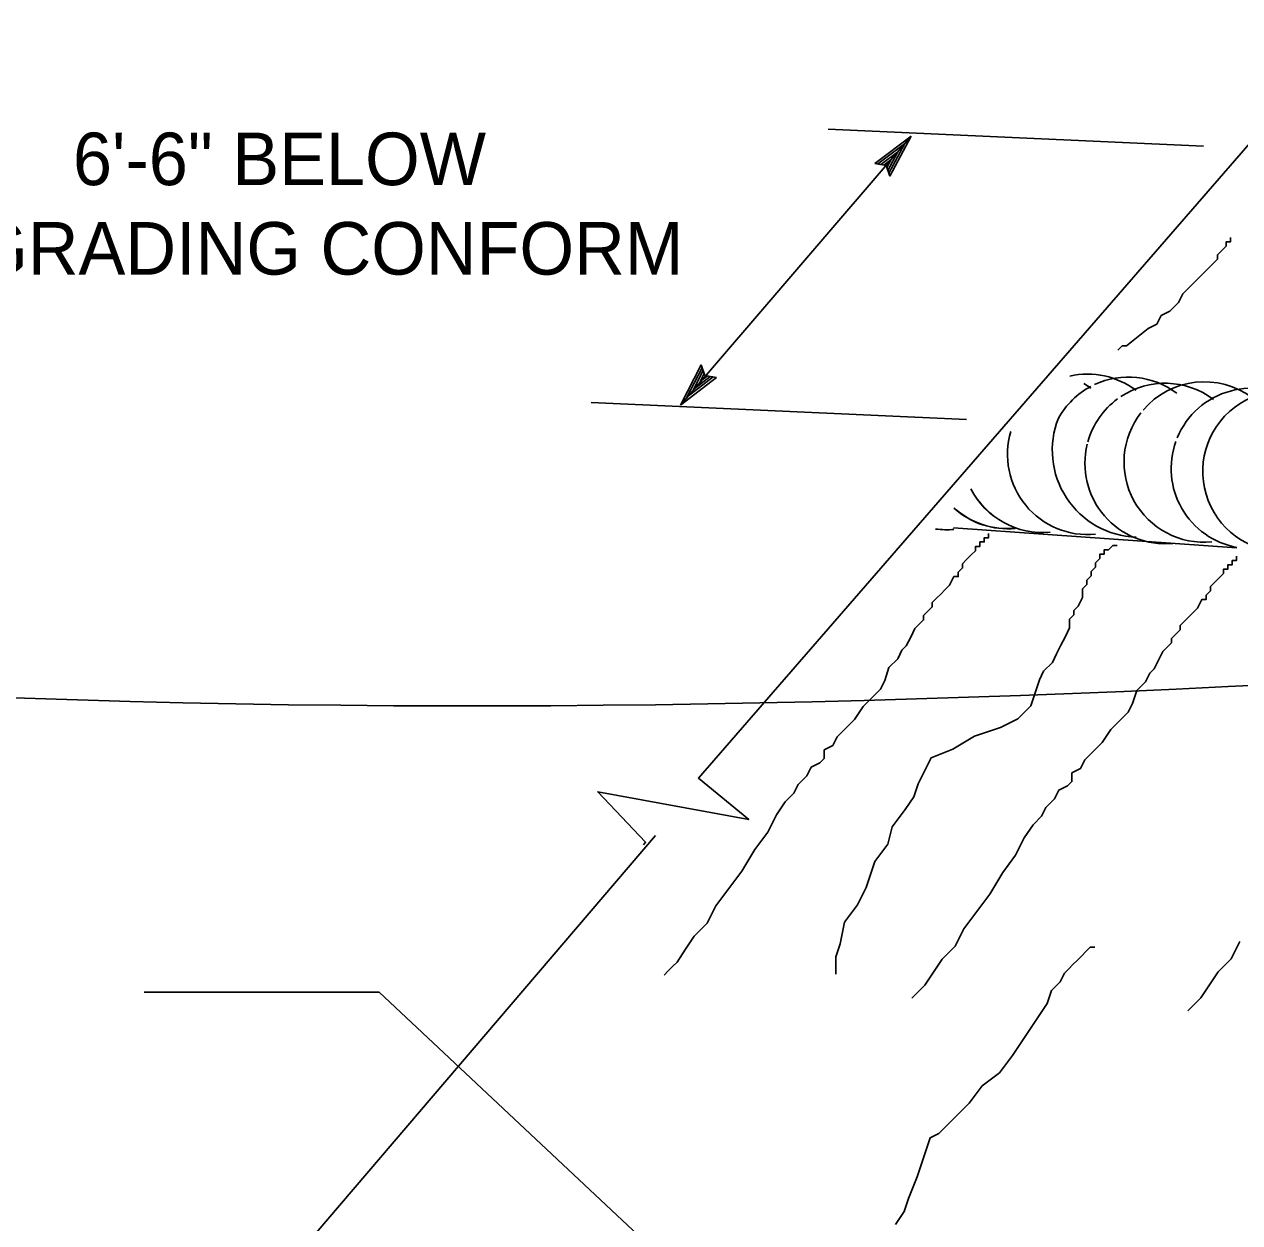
# Model space of a CAD drawing. Extents: x -893 to 867, y -474 to 712.
# Drawn here: x -249.9 to -87.9, y 83.8 to 243.4 of the extents above; entities that cross this region are included whole.
import ezdxf

# ---------------------------------------------------------------- set-up
doc = ezdxf.new("R2010")
doc.units = 0
for name, color, linetype in [('1 Control', 7, 'Continuous'), ('57 Undefined', 7, 'Continuous'), ('60 Nongeo Data', 7, 'Continuous')]:
    doc.layers.add(name, color=color, linetype=linetype)

msp = doc.modelspace()

# ---------------------------------------------------------------- linework, layer by layer
at = {"layer": '1 Control'}
for p, q in [((-136.52, 224.87), (-131.69, 228.52)), ((-131.69, 228.52), (-134.52, 223.17)), ((-131.69, 228.52), (-131.69, 228.52)), ((-136.12, 224.81), (-132.57, 227.49)), ((-132.58, 227.47), (-134.64, 223.58)), ((-135.7, 224.76), (-133.45, 226.45)), ((-135.33, 224.67), (-134.34, 225.41)), ((-134.34, 225.41), (-134.91, 224.34)), ((-133.45, 226.45), (-134.79, 223.93)), ((-135.01, 224.62), (-136.52, 224.87)), ((-136.52, 224.87), (-136.52, 224.87)), ((-134.52, 223.17), (-135.01, 224.62)), ((-134.52, 223.17), (-134.52, 223.17))]:
    msp.add_line(p, q, dxfattribs=at)
at = {"layer": '57 Undefined'}
for p, q in [((-162.42, 192.69), (-159.65, 198.06)), ((-161.55, 193.74), (-159.53, 197.66)), ((-159.65, 198.06), (-159.65, 198.06)), ((-159.65, 198.06), (-159.15, 196.62)), ((-157.63, 196.38), (-162.42, 192.69)), ((-158.04, 196.44), (-161.55, 193.73)), ((-160.68, 194.78), (-159.38, 197.31)), ((-158.46, 196.49), (-160.68, 194.78)), ((-159.81, 195.82), (-159.25, 196.9)), ((-158.83, 196.58), (-159.81, 195.82)), ((-159.15, 196.62), (-157.63, 196.38)), ((-157.63, 196.38), (-157.63, 196.38))]:
    msp.add_line(p, q, dxfattribs=at)
for points in [[(-167.35, 134.12), (-167.07, 134.44), (-173.45, 141.15), (-153.31, 137.46), (-160.02, 143), (-72.77, 243.42)], [(-382.76, -119.36), (-291.53, -12.33), (-297.96, -5.67), (-277.8, -9.2), (-284.55, -3.71), (-165.73, 135.33)]]:
    msp.add_lwpolyline(points, dxfattribs=at)
at = {"layer": '60 Nongeo Data'}
for p, q in [((-162.42, 192.69), (-131.69, 228.52)), ((-92.73, 227.18), (-142.74, 229.46)), ((-124.3, 190.77), (-174.31, 193.05)), ((-126.02, 176.34), (-88.33, 173.68)), ((-233.87, 114.49), (-202.55, 114.49)), ((-156.88, 71.62), (-202.55, 114.49))]:
    msp.add_line(p, q, dxfattribs=at)
for points in [[(-104.12, 200.01), (-103.54, 200.58), (-102.97, 200.58), (-100.08, 202.89), (-98.93, 203.47), (-98.35, 204.62), (-97.2, 205.2), (-96.05, 206.35), (-95.47, 207.51), (-94.32, 208.66), (-93.16, 209.81), (-92.01, 210.97), (-91.43, 211.55), (-90.86, 212.12), (-90.86, 212.7), (-90.28, 213.28), (-89.7, 213.85), (-89.7, 214.43), (-89.13, 214.43), (-89.13, 215.01)], [(-164.61, 116.75), (-164.04, 117.33), (-163.46, 117.9), (-162.88, 118.48), (-161.73, 120.21), (-160.58, 121.94), (-158.85, 123.67), (-157.69, 125.98), (-155.96, 128.29), (-154.23, 130.6), (-152.5, 133.48), (-150.77, 135.79), (-149.62, 138.1), (-148.47, 139.83), (-147.31, 140.98), (-146.74, 142.14), (-145.58, 143.29), (-145.01, 144.44), (-143.85, 145.02), (-143.28, 145.6), (-143.28, 146.75), (-142.12, 147.33), (-141.55, 148.48), (-140.39, 149.64), (-139.24, 150.79), (-138.09, 152.52), (-136.93, 153.68), (-135.78, 154.83), (-135.2, 155.98), (-134.63, 157.71), (-133.47, 158.87), (-132.9, 160.02), (-132.32, 160.6), (-131.74, 161.75), (-131.17, 162.91), (-130.59, 163.48), (-130.01, 164.06), (-130.01, 164.64), (-129.44, 165.22), (-128.86, 165.79), (-128.86, 166.37), (-128.28, 166.95), (-127.71, 167.52), (-127.13, 168.1), (-126.55, 168.68), (-125.98, 169.83), (-125.4, 169.83), (-125.4, 170.41), (-124.82, 170.99), (-124.82, 171.56), (-124.25, 172.14), (-123.67, 172.72), (-123.09, 173.29), (-123.09, 173.87), (-122.52, 173.87), (-122.52, 174.45), (-121.94, 174.45), (-121.94, 175.02), (-121.36, 175.02), (-121.36, 175.6)], [(-141.7, 116.86), (-141.7, 118.02), (-141.7, 119.17), (-141.12, 120.9), (-140.54, 123.79), (-138.81, 126.1), (-137.66, 128.4), (-136.51, 131.87), (-134.78, 134.17), (-134.2, 136.48), (-132.47, 138.79), (-131.32, 140.52), (-130.74, 142.25), (-130.16, 143.4), (-129.01, 145.71), (-126.13, 146.87), (-123.24, 148.6), (-119.78, 149.75), (-117.48, 150.91), (-115.75, 152.64), (-115.17, 154.37), (-114.59, 156.1), (-114.02, 157.25), (-112.86, 158.41), (-112.29, 159.56), (-111.71, 160.71), (-111.13, 161.87), (-110.56, 163.02), (-110.56, 163.6), (-110.56, 164.18), (-109.98, 164.75), (-109.98, 165.33), (-109.4, 165.91), (-108.83, 167.06), (-108.83, 167.64), (-108.83, 168.22), (-108.25, 168.79), (-108.25, 169.37), (-107.67, 169.95), (-107.67, 170.52), (-107.1, 171.1), (-107.1, 171.68), (-106.52, 172.25), (-106.52, 172.83), (-105.94, 172.83), (-105.94, 173.41), (-105.37, 173.41), (-104.79, 173.99), (-104.21, 173.99)], [(-131.59, 113.69), (-131.02, 114.27), (-130.44, 114.84), (-129.86, 115.42), (-128.71, 117.15), (-127.55, 118.88), (-125.82, 120.61), (-124.67, 122.92), (-122.94, 125.23), (-121.21, 127.54), (-119.48, 130.42), (-117.75, 132.73), (-116.6, 135.04), (-115.44, 136.77), (-114.29, 137.92), (-113.71, 139.08), (-112.56, 140.23), (-111.98, 141.39), (-110.83, 141.96), (-110.25, 142.54), (-110.25, 143.69), (-109.1, 144.27), (-108.52, 145.42), (-107.37, 146.58), (-106.22, 147.73), (-105.06, 149.46), (-103.91, 150.62), (-102.76, 151.77), (-102.18, 152.93), (-101.6, 154.66), (-100.45, 155.81), (-99.87, 156.96), (-99.3, 157.54), (-98.72, 158.7), (-98.14, 159.85), (-97.57, 160.43), (-96.99, 161), (-96.99, 161.58), (-96.41, 162.16), (-95.84, 162.73), (-95.84, 163.31), (-95.26, 163.89), (-94.68, 164.47), (-94.11, 165.04), (-93.53, 165.62), (-92.95, 166.77), (-92.38, 166.77), (-92.38, 167.35), (-91.8, 167.93), (-91.8, 168.5), (-91.22, 169.08), (-90.65, 169.66), (-90.07, 170.24), (-90.07, 170.81), (-89.49, 170.81), (-89.49, 171.39), (-88.92, 171.39), (-88.92, 171.97), (-88.34, 171.97), (-88.34, 172.54)], [(-133.75, 83.53), (-132.6, 85.26), (-132.02, 86.99), (-130.87, 89.87), (-130.29, 91.6), (-129.71, 93.33), (-129.14, 95.07), (-127.98, 95.64), (-126.83, 96.8), (-125.68, 97.95), (-123.95, 99.68), (-122.22, 101.99), (-119.91, 103.72), (-118.18, 106.03), (-117.03, 107.76), (-115.87, 109.49), (-114.72, 111.22), (-113.57, 112.95), (-112.99, 114.68), (-111.84, 115.84), (-111.26, 116.99), (-110.68, 117.57), (-110.11, 118.14), (-109.53, 118.72), (-108.95, 119.3), (-108.38, 119.88), (-107.8, 120.45), (-107.22, 120.45)], [(-94.81, 112), (-94.23, 112.57), (-93.66, 113.15), (-93.08, 113.73), (-91.93, 115.46), (-90.77, 117.19), (-89.04, 118.92), (-87.89, 121.23)]]:
    msp.add_lwpolyline(points, dxfattribs=at)
for centre, radius, start, end in [((-108.15, 186.12), 10.69, 52.97, 102.7843), ((-102.72, 185.73), 10.69, 52.97, 115.008), ((-102.72, 185.73), 10.69, 117.9324, 150.8144), ((-114.18, 186.4), 10.69, 52.97, 58.9364), ((-114.19, 186.4), 10.69, 52.97, 58.7917), ((-97.83, 184.91), 10.69, 52.97, 123.6185), ((-92.62, 185.1), 10.69, 52.97, 139.6533), ((-86.34, 184.24), 10.69, 52.97, 157.4233), ((-82.13, 183.86), 10.69, 52.97, 275.4694), ((-97.83, 184.91), 10.69, 126.3648, 164.3027), ((-92.62, 185.1), 10.69, 142.0814, 275.4694), ((-101.26, 186.68), 11.61, 158.4622, 267.8218), ((-108.15, 186.12), 10.69, 163.3245, 275.4694), ((-97.83, 184.91), 10.69, 166.0961, 275.4694), ((-86.34, 184.24), 10.69, 160.3101, 259.4839), ((-114.18, 186.4), 10.69, 206.9774, 275.4694), ((-114.19, 186.4), 10.69, 207.0219, 275.4694), ((-118.83, 186.9), 10.69, 227.9905, 275.4694), ((-118.79, 186.92), 10.69, 227.9052, 275.4694), ((-126.99, 186.77), 10.69, 262.284, 275.4694)]:
    msp.add_arc(centre, radius, start, end, dxfattribs=at)
msp.add_spline([(102.9, 169.14), (-342.21, 159.96), (-372.49, 159.42), (-389.8, 150.78)], degree=3, dxfattribs=at)

# ---------------------------------------------------------------- texts
at = {"layer": '57 Undefined'}
for s, p in [('6\'-6" BELOW ', (-243.38, 221.99)), ('GRADING CONFORM', (-256.68, 210.07))]:
    msp.add_text(s, height=7, rotation=360, dxfattribs=at).set_placement(p)

doc.saveas('drawing.dxf')
